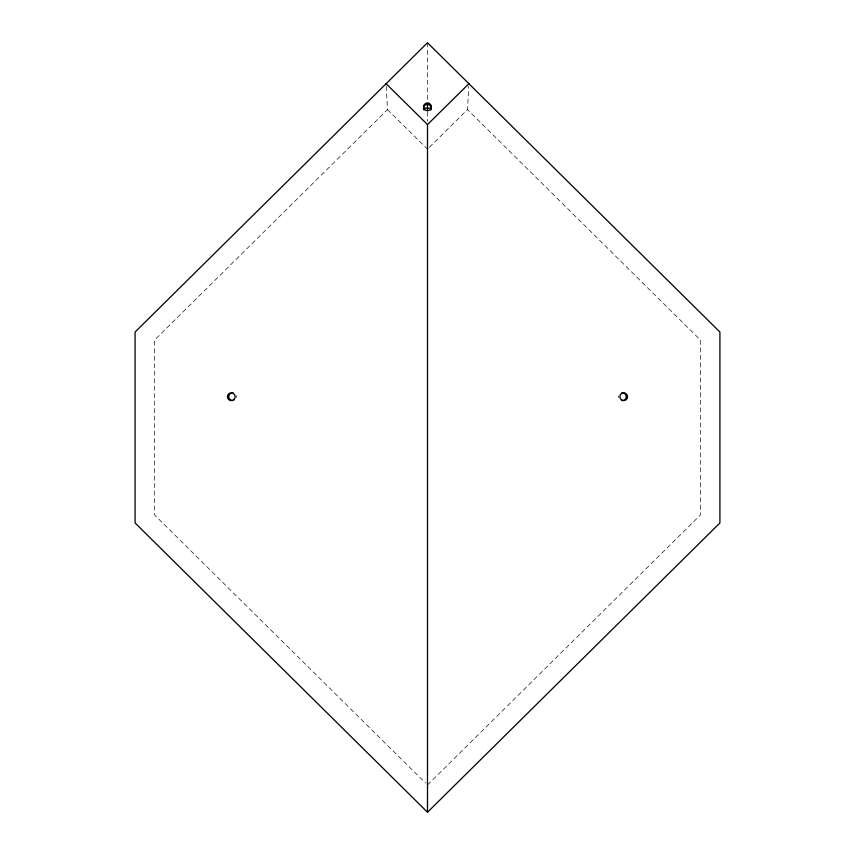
<?xml version="1.0" encoding="UTF-8"?>
<svg xmlns="http://www.w3.org/2000/svg" width="855" height="855" viewBox="0 0 855 855"><rect width="100%" height="100%" fill="white"/><g stroke="black" fill="none" stroke-linecap="round" stroke-linejoin="round"><path stroke-width="0.64" stroke-dasharray="4.28 3.21" d="M429.36 147.284L467.514 109.622L468.764 86.302M386.236 86.302L387.486 109.622L154.584 340.023L154.584 514.977L425.608 783.105M427.5 784.976L700.416 514.977L700.416 340.023L467.514 109.622M387.486 109.622L427.5 149.123M427.5 42.75L427.5 101.253M427.5 111.887L427.5 121.196M236.247 395.576A3.848 3.837 -90 0 1 236.322 397.564M618.71 397.714A3.848 3.837 -90 0 1 618.71 395.726"/><path stroke-width="1.28" d="M431.348 108.158L423.535 108.158C423.546 101.788 434.03 104.545 430.824 110.081M427.5 812.25L719.91 522.961L719.91 332.039L427.5 42.75L135.09 332.039L135.09 522.961L427.5 812.25L427.5 124.574L386.097 83.704M427.5 124.574L468.903 83.704M425.491 103.466L424.059 104.876A3.815 3.815 0 0 0 424.059 108.735L425.491 110.145A3.954 3.954 0 0 0 429.402 110.145L430.824 108.735A3.815 3.815 0 0 0 430.824 104.876L429.402 103.466M423.674 109.151L424.059 110.081M427.5 103.915L427.447 110.733M425.651 103.487A3.815 3.815 0 0 1 429.424 103.487M233.725 400.397A3.848 3.837 -90 0 1 228.745 396.88A3.848 3.837 -90 0 1 233.415 392.969M621.425 393.001A3.848 3.837 -90 0 1 626.255 396.72A3.848 3.837 -90 0 1 621.425 400.439M234.099 399.328A3.848 3.837 -90 0 0 232.122 392.969A3.848 3.837 -90 0 0 227.612 397.864A3.848 3.837 -90 0 0 234.099 399.328M626.437 399.445A3.848 3.837 -90 0 0 624.716 393.001A3.848 3.837 -90 0 0 620.014 397.714A3.848 3.837 -90 0 0 626.437 399.445"/></g></svg>
